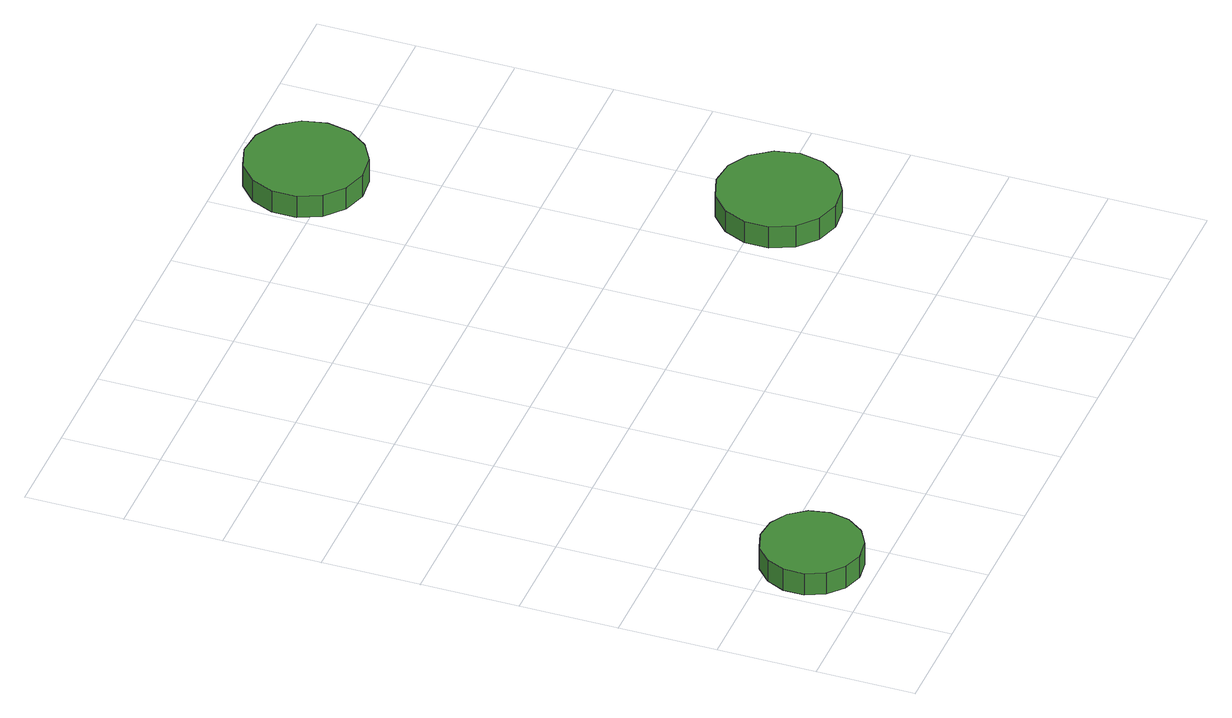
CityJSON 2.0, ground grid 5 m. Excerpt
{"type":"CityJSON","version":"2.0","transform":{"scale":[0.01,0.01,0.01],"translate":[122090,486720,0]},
"CityObjects":{
"tree1":{"type":"SolitaryVegetationObject","attributes":{"function":"something"},"geometry":[{"type":"MultiSurface","lod":"1","boundaries":[[[0,1,2,3,4,5,6,7,8,9,10,11,12,13,14]],[[15,16,17,18,19,20,21,22,23,24,25,26,27,28,29]],[[0,29,28,1]],[[1,28,27,2]],[[2,27,26,3]],[[3,26,25,4]],[[4,25,24,5]],[[5,24,23,6]],[[6,23,22,7]],[[7,22,21,8]],[[8,21,20,9]],[[9,20,19,10]],[[10,19,18,11]],[[11,18,17,12]],[[12,17,16,13]],[[13,16,15,14]],[[14,15,29,0]]]}]},
"tree2":{"type":"SolitaryVegetationObject","attributes":{"function":"something"},"geometry":[{"type":"MultiSurface","lod":"1","boundaries":[[[30,31,32,33,34,35,36,37,38,39,40,41,42,43,44]],[[45,46,47,48,49,50,51,52,53,54,55,56,57,58,59]],[[30,59,58,31]],[[31,58,57,32]],[[32,57,56,33]],[[33,56,55,34]],[[34,55,54,35]],[[35,54,53,36]],[[36,53,52,37]],[[37,52,51,38]],[[38,51,50,39]],[[39,50,49,40]],[[40,49,48,41]],[[41,48,47,42]],[[42,47,46,43]],[[43,46,45,44]],[[44,45,59,30]]]}]},
"tree3":{"type":"SolitaryVegetationObject","attributes":{"function":"something"},"geometry":[{"type":"MultiSurface","lod":"1","boundaries":[[[60,61,62,63,64,65,66,67,68,69,70,71,72,73,74]],[[75,76,77,78,79,80,81,82,83,84,85,86,87,88,89]],[[60,89,88,61]],[[61,88,87,62]],[[62,87,86,63]],[[63,86,85,64]],[[64,85,84,65]],[[65,84,83,66]],[[66,83,82,67]],[[67,82,81,68]],[[68,81,80,69]],[[69,80,79,70]],[[70,79,78,71]],[[71,78,77,72]],[[72,77,76,73]],[[73,76,75,74]],[[74,75,89,60]]]}]}
},
"vertices":[
[553,318,167],[531,420,167],[469,505,167],[379,557,167],[275,568,167],[175,536,167],[97,466,167],[54,370,167],[54,265,167],[97,170,167],[175,100,167],[275,67,167],[379,78,167],[469,131,167],[531,215,167],[531,215,42],[469,131,42],[379,78,42],[275,67,42],[175,100,42],[97,170,42],[54,265,42],[54,370,42],[97,466,42],[175,536,42],[275,568,42],[379,557,42],[469,505,42],[531,420,42],[553,318,42],
[3172,1436,172],[3146,1559,172],[3072,1661,172],[2963,1724,172],[2838,1737,172],[2718,1698,172],[2624,1614,172],[2573,1499,172],[2573,1373,172],[2624,1257,172],[2718,1173,172],[2838,1134,172],[2963,1147,172],[3072,1210,172],[3146,1312,172],[3146,1312,47],[3072,1210,47],[2963,1147,47],[2838,1134,47],[2718,1173,47],[2624,1257,47],[2573,1373,47],[2573,1499,47],[2624,1614,47],[2718,1698,47],[2838,1737,47],[2963,1724,47],[3072,1661,47],[3146,1559,47],[3172,1436,47],
[2620,3620,173],[2594,3743,173],[2520,3844,173],[2412,3907,173],[2287,3920,173],[2168,3882,173],[2074,3798,173],[2023,3683,173],[2023,3557,173],[2074,3443,173],[2168,3359,173],[2287,3320,173],[2412,3333,173],[2520,3396,173],[2594,3497,173],[2594,3497,48],[2520,3396,48],[2412,3333,48],[2287,3320,48],[2168,3359,48],[2074,3443,48],[2023,3557,48],[2023,3683,48],[2074,3798,48],[2168,3882,48],[2287,3920,48],[2412,3907,48],[2520,3844,48],[2594,3743,48],[2620,3620,48]
]}
